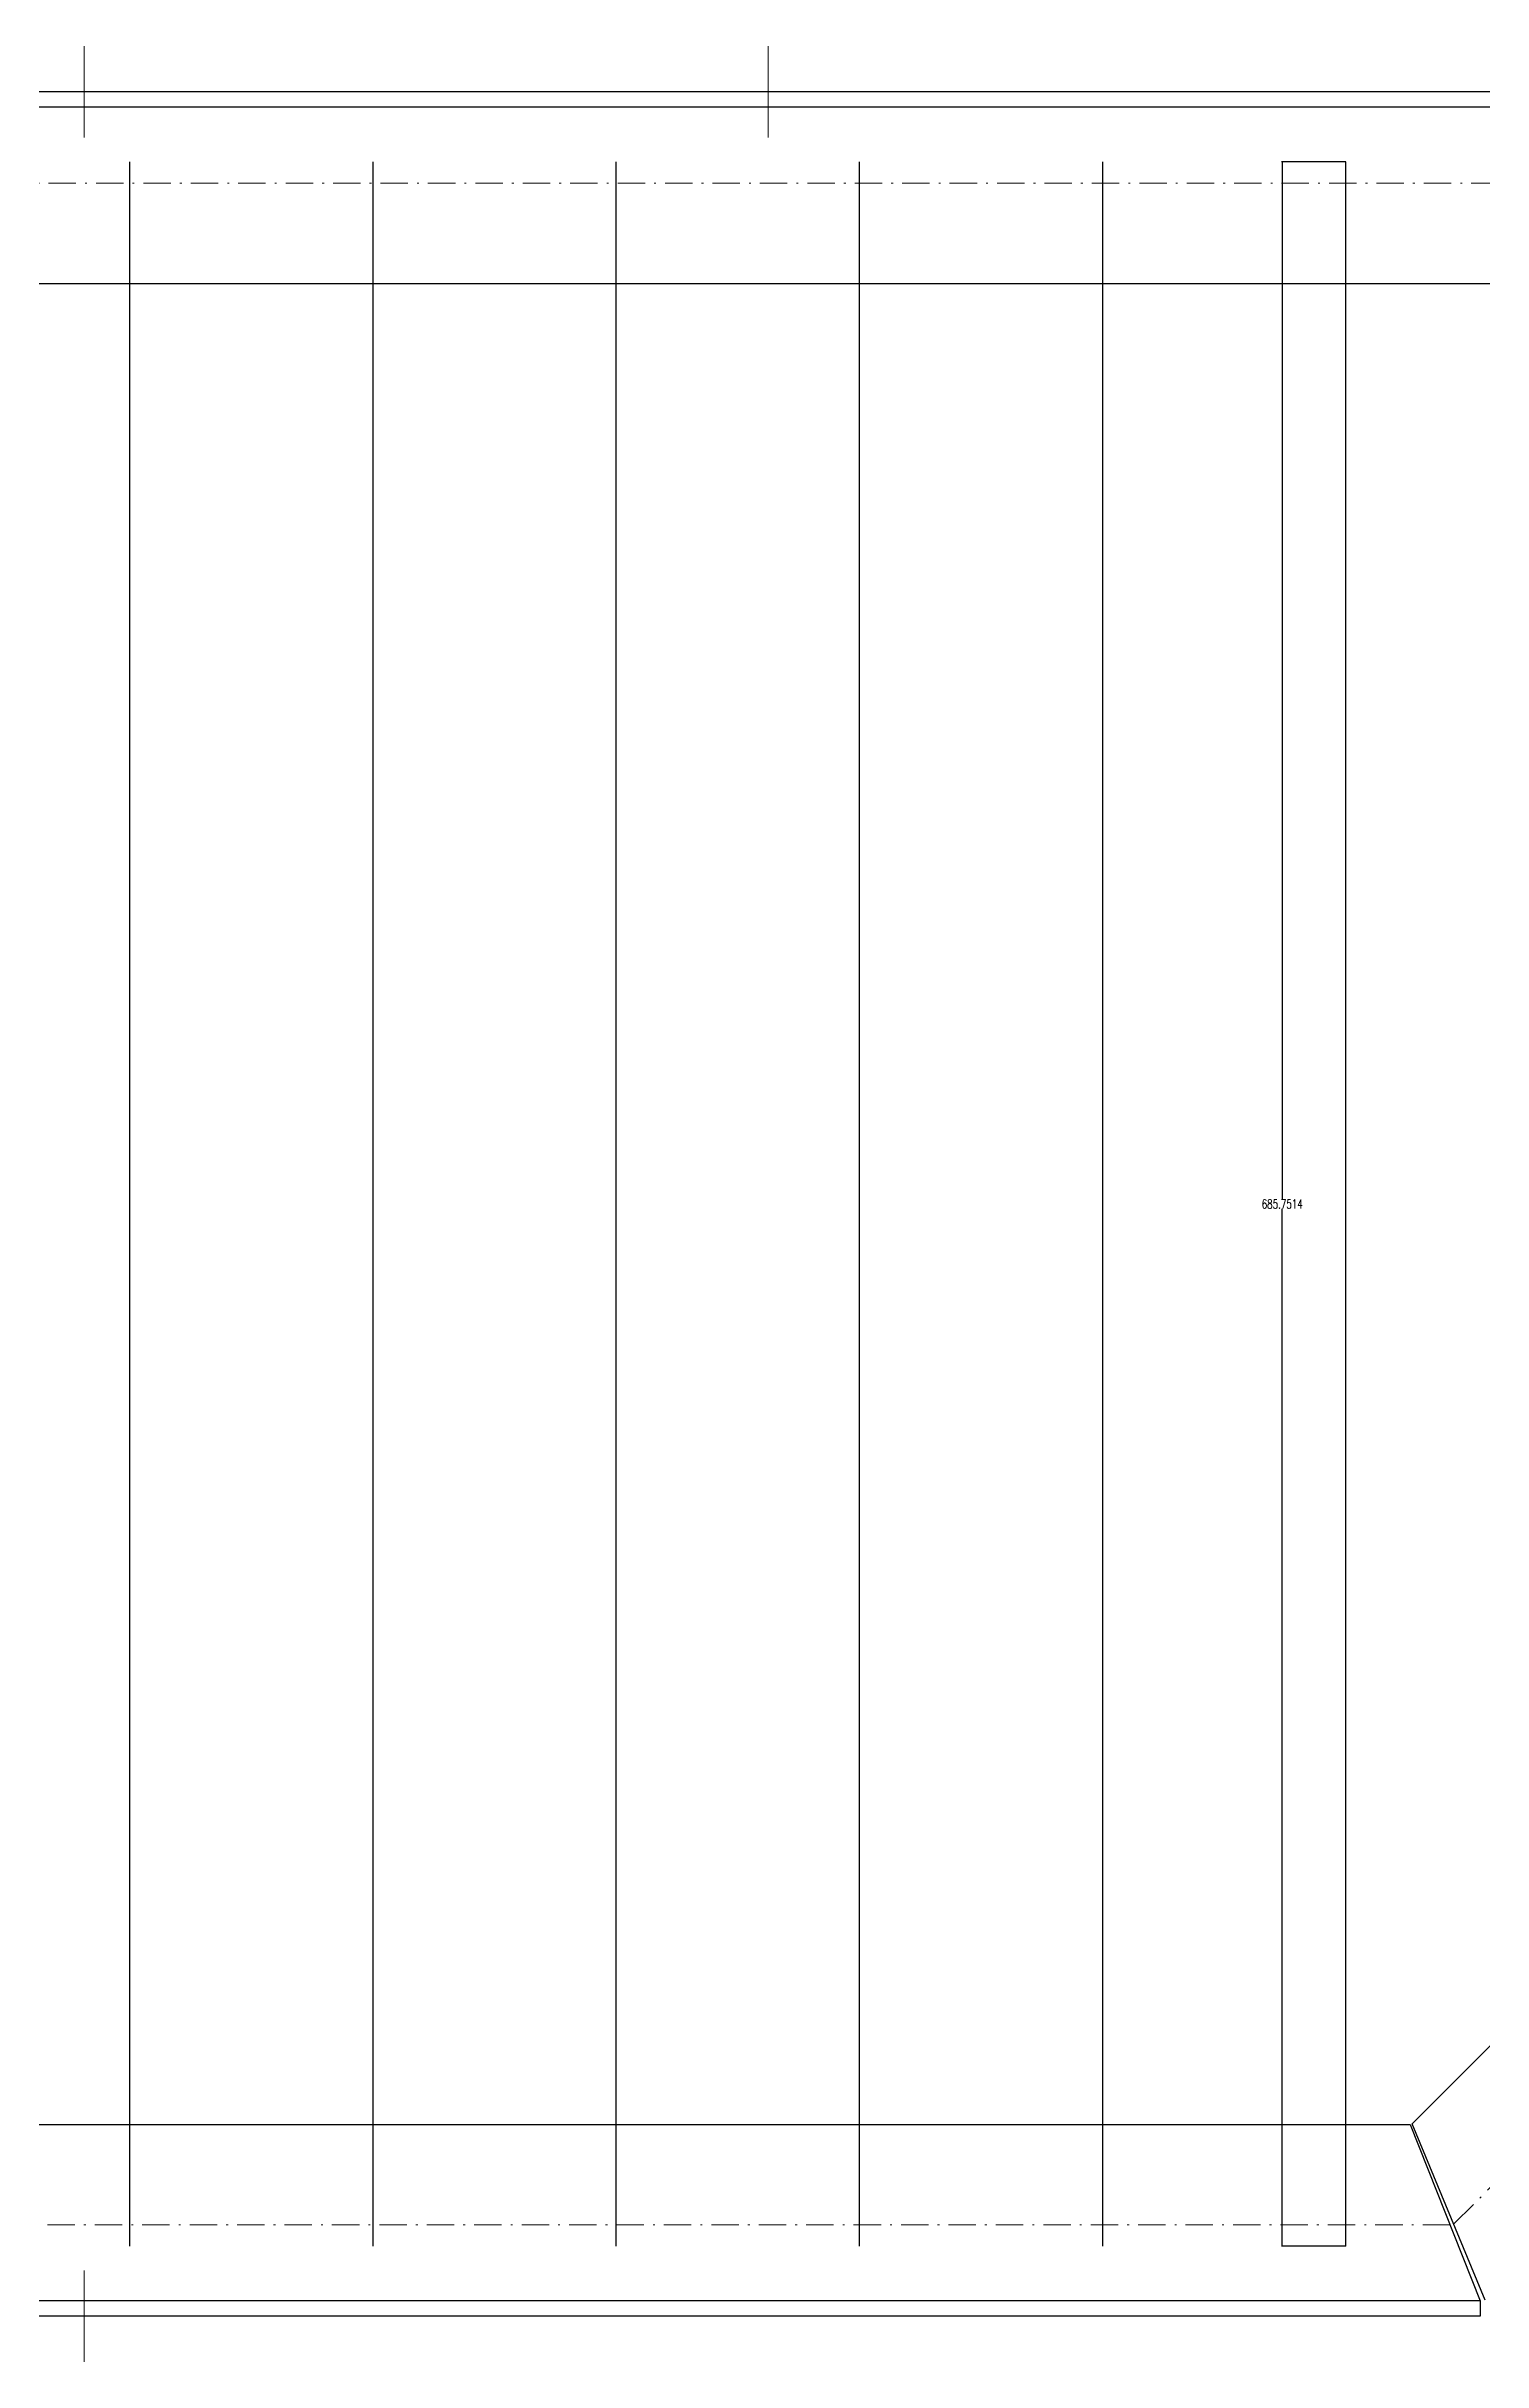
# Model space of a CAD drawing. Extents: x 200306 to 244369, y -126880 to -87343.
# Drawn here: x 210227 to 210699, y -117520 to -116758 of the extents above; entities that cross this region are included whole.
import ezdxf

# ---------------------------------------------------------------- set-up
doc = ezdxf.new("R2010")
doc.units = 0
doc.header["$MEASUREMENT"] = 0
doc.linetypes.add('DashDot', pattern=[15.6, 9, -3, 0.6, -3])
doc.layers.get('0').update_dxf_attribs({"linetype": 'CONTINUOUS', "lineweight": 25})
doc.layers.get('Defpoints').update_dxf_attribs({"linetype": 'CONTINUOUS'})
doc.styles.get("Standard").update_dxf_attribs({"font": 'simplex.shx', "width": 0.7, "height": 3, "bigfont": 'gbhzfs.shx'})
doc.dimstyles.new('ISO-25', dxfattribs={"dimtxt": 2.5, "dimasz": 2.5, "dimexe": 1.25, "dimexo": 0.625, "dimtad": 2, "dimtxsty": 'Standard', "dimcen": 2.5, "dimadec": 0, "dimazin": 0, "dimtfac": 1, "dimtmove": 0, "dimatfit": 3, "dimfxl": 0, "dimarcsym": 0})

# ---------------------------------------------------------------- blocks, each defined once
blk = doc.blocks.new('*D50')
at = {"color": 0, "linetype": 'Continuous', "lineweight": -2}
for p, q in [((210654.16, -116795.83), (210633.08, -116795.83)), ((210633.26, -116796.01), (210633.26, -117137.11)), ((210633.26, -117481.4), (210633.26, -117140.29)), ((210654.15, -117481.58), (210633.08, -117481.58))]:
    blk.add_line(p, q, dxfattribs=at)
at = {"color": 0, "linetype": 'Continuous'}
for points in [[(210633.23, -116796.01), (210633.29, -116796.01), (210633.26, -116795.83)], [(210633.23, -117481.4), (210633.29, -117481.4), (210633.26, -117481.58)]]:
    blk.add_solid(points, dxfattribs=at)
at = {"layer": 'Defpoints', "color": 0, "linetype": 'Continuous'}
for p in [(210633.26, -116795.83), (210654.22, -116795.83), (210654.21, -117481.58)]:
    blk.add_point(p, dxfattribs=at)
at = {"color": 0, "linetype": 'Continuous', "insert": (210633.26, -117138.7), "char_height": 3, "attachment_point": 5}
blk.add_mtext('\\A1;685.7514', dxfattribs=at)

msp = doc.modelspace()

# ---------------------------------------------------------------- linework, layer by layer
at = {"color": 3, "linetype": 'Continuous'}
for p, q in [((210254.21201, -117481.57432), (210254.2199, -116795.82288)), ((210334.21201, -117481.57524), (210334.2199, -116795.8238)), ((210414.21201, -117481.57616), (210414.2199, -116795.82472)), ((210494.21201, -117481.57708), (210494.2199, -116795.82564)), ((210574.21201, -117481.578), (210574.2199, -116795.82656)), ((210654.21201, -117481.57892), (210654.2199, -116795.82748))]:
    msp.add_line(p, q, dxfattribs=at)
at = {"color": 2, "linetype": 'DashDot', "lineweight": 15}
for p, q in [((211359.66944, -116802.82242), (209068.77019, -116802.82242)), ((211357.98241, -116805.99221), (210689.64459, -117474.33003)), ((210688.48697, -117474.57386), (209739.93722, -117474.57386))]:
    msp.add_line(p, q, dxfattribs=at)
at = {"color": 4, "linetype": 'Continuous', "lineweight": 30}
msp.add_line((210698.40076, -117499.57386), (209730.02343, -117499.57386), dxfattribs=at)
at = {"color": 3, "linetype": 'Continuous', "lineweight": 20}
for points in [[(210239.21982, -116757.82242), (210239.21982, -116787.82242)], [(210464.21982, -116757.82242), (210464.21982, -116787.82242)], [(210239.21982, -117519.57386), (210239.21982, -117489.57386)]]:
    msp.add_lwpolyline(points, dxfattribs=at)
at = {"color": 7, "linetype": 'Continuous', "lineweight": 30}
for points in [[(211419.1522, -116772.82242), (209009.28743, -116772.82242)], [(209147.28743, -116835.82242), (211281.1522, -116835.82242)], [(210675.96573, -117441.33984), (211279.12781, -116838.17776)], [(209753.02343, -117441.57386), (210675.40076, -117441.57386)], [(210675.40076, -117441.57386), (210698.40076, -117499.57386)], [(210700.00736, -117499.3226), (210675.96573, -117441.33984)], [(210698.40076, -117499.57386), (210698.40076, -117504.57386)], [(210698.40076, -117504.57386), (209730.02343, -117504.57386)]]:
    msp.add_lwpolyline(points, dxfattribs=at)
at = {"color": 4, "linetype": 'Continuous', "lineweight": 30}
msp.add_lwpolyline([(211419.1522, -116777.82242), (209009.28743, -116777.82242)], dxfattribs=at)

# ---------------------------------------------------------------- dimensions: what is measured, and where the dimension line sits
at = {"color": 3, "linetype": 'Continuous'}
dim = msp.add_linear_dim(base=(210633.25824, -116795.82748), p1=(210654.21201, -117481.57892), p2=(210654.2199, -116795.82748), angle=90, dimstyle='ISO-25', override={"dimtxt": 0.18, "dimasz": 0.18, "dimexe": 0.18, "dimexo": 0.0625, "dimgap": 0.09, "dimtad": 0, "dimtih": 1, "dimtoh": 1, "dimdec": 4, "dimzin": 0, "dimdsep": 46, "dimcen": 0.09, "dimtdec": 4, "dimtofl": 0, "dimtolj": 1, "dimtzin": 0}, dxfattribs=at)
dim.commit()
dim.dimension.update_dxf_attribs({"geometry": '*D50', "text_midpoint": (210633.25824, -117138.7032)})

doc.saveas('drawing.dxf')
